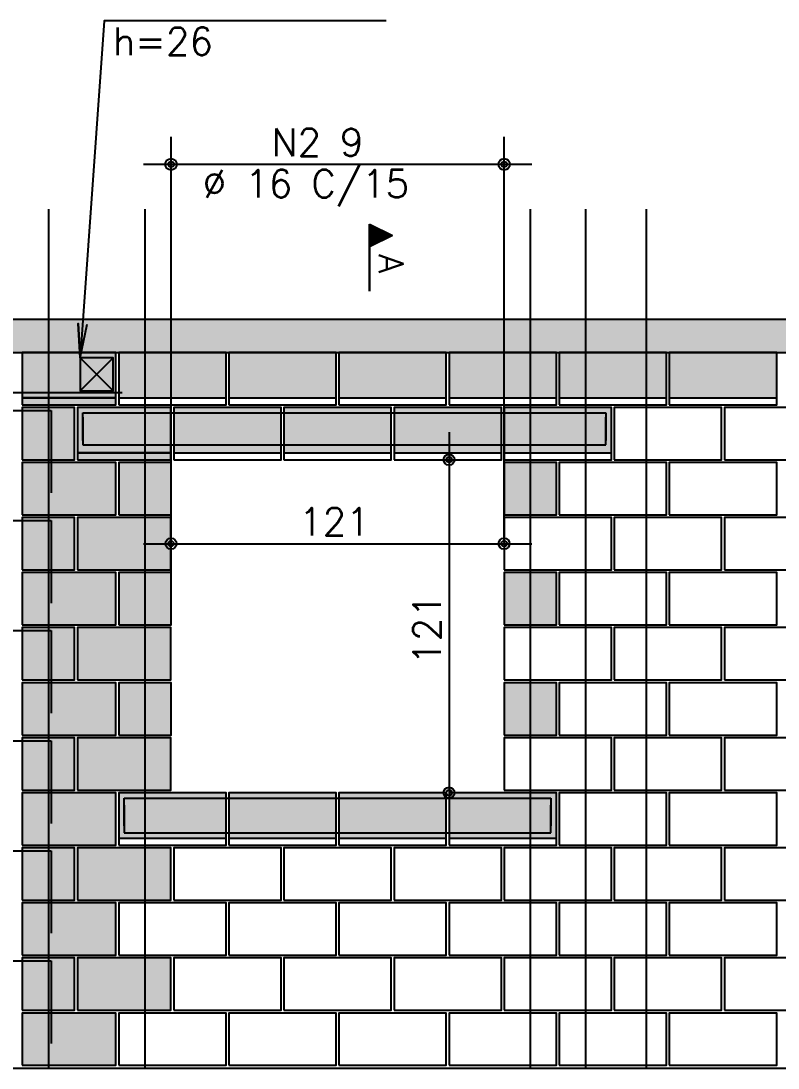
# Model space of a CAD drawing. Extents: x -2 to 121, y -2 to 61.
# Drawn here: x 18.04 to 23.54, y 14.06 to 21.67 of the extents above; entities that cross this region are included whole.
import ezdxf

# ---------------------------------------------------------------- set-up
doc = ezdxf.new("R2010")
doc.units = 0
doc.header["$MEASUREMENT"] = 0
for name, color, linetype in [('PENA_01', 1, 'CONTINUOUS'), ('PENA_02', 2, 'CONTINUOUS'), ('PENA_03', 3, 'CONTINUOUS'), ('PENA_05', 5, 'CONTINUOUS'), ('PENA_09', 254, 'CONTINUOUS'), ('PENA_11', 252, 'CONTINUOUS'), ('PENA_21', 100, 'CONTINUOUS'), ('PENA_23', 50, 'CONTINUOUS')]:
    doc.layers.add(name, color=color, linetype=linetype)
doc.styles.get("Standard").update_dxf_attribs({"font": 'ROMANS.SHX'})

msp = doc.modelspace()

# ---------------------------------------------------------------- linework, layer by layer
at = {"layer": 'PENA_01', "linetype": 'Continuous'}
for p, q in [((19.127634, 17.481725), (19.127634, 20.828408)), ((21.547634, 17.881725), (21.547634, 20.828408)), ((18.927634, 20.628408), (21.747634, 20.628408)), ((18.467223, 19.221725), (18.707223, 18.981725)), ((18.707223, 19.221725), (18.467223, 18.981725)), ((18.047223, 18.931725), (18.727223, 18.931725)), ((18.747634, 18.931725), (19.527634, 18.931725)), ((19.547634, 18.931725), (20.327634, 18.931725)), ((20.347634, 18.931725), (21.127634, 18.931725)), ((21.147634, 18.931725), (21.927634, 18.931725)), ((21.947634, 18.931725), (22.727634, 18.931725)), ((22.747634, 18.931725), (23.527634, 18.931725)), ((21.147634, 18.681725), (21.147634, 15.861725)), ((18.447223, 18.531725), (19.127223, 18.531725)), ((19.147634, 18.531725), (19.927634, 18.531725)), ((19.947634, 18.531725), (20.727634, 18.531725)), ((20.747634, 18.531725), (21.527634, 18.531725)), ((21.547634, 18.531725), (22.327634, 18.531725)), ((21.337634, 18.481725), (21.347634, 18.481725)), ((18.927223, 17.871725), (21.747634, 17.871725)), ((18.747634, 15.731725), (19.527634, 15.731725)), ((19.547634, 15.731725), (20.327634, 15.731725)), ((20.347634, 15.731725), (21.127634, 15.731725)), ((21.147634, 15.731725), (21.927634, 15.731725))]:
    msp.add_line(p, q, dxfattribs=at)
msp.add_lwpolyline([(18.467223, 19.221725), (18.467223, 18.981725), (18.707223, 18.981725), (18.707223, 19.221725), (18.467223, 19.221725)], dxfattribs=at)
at = {"layer": 'PENA_02', "linetype": 'Continuous'}
msp.add_line((6.947634, 14.061725), (28.727634, 14.061725), dxfattribs=at)
for points in [[(6.947634, 19.261725), (28.727634, 19.261725), (28.727634, 19.501725), (6.947634, 19.501725), (6.947634, 19.261725)], [(18.047223, 18.881725), (18.727223, 18.881725), (18.727223, 19.261725), (18.047223, 19.261725), (18.047223, 18.881725)], [(18.747634, 18.881725), (19.527634, 18.881725), (19.527634, 19.261725), (18.747634, 19.261725), (18.747634, 18.881725)], [(19.547634, 18.881725), (20.327634, 18.881725), (20.327634, 19.261725), (19.547634, 19.261725), (19.547634, 18.881725)], [(20.347634, 18.881725), (21.127634, 18.881725), (21.127634, 19.261725), (20.347634, 19.261725), (20.347634, 18.881725)], [(21.147634, 18.881725), (21.927634, 18.881725), (21.927634, 19.261725), (21.147634, 19.261725), (21.147634, 18.881725)], [(21.947634, 18.881725), (22.727634, 18.881725), (22.727634, 19.261725), (21.947634, 19.261725), (21.947634, 18.881725)], [(22.747634, 18.881725), (23.527634, 18.881725), (23.527634, 19.261725), (22.747634, 19.261725), (22.747634, 18.881725)], [(18.046812, 18.481725), (18.426812, 18.481725), (18.426812, 18.861725), (18.046812, 18.861725), (18.046812, 18.481725)], [(18.447223, 18.481725), (19.127223, 18.481725), (19.127223, 18.861725), (18.447223, 18.861725), (18.447223, 18.481725)], [(19.147634, 18.481725), (19.927634, 18.481725), (19.927634, 18.861725), (19.147634, 18.861725), (19.147634, 18.481725)], [(19.947634, 18.481725), (20.727634, 18.481725), (20.727634, 18.861725), (19.947634, 18.861725), (19.947634, 18.481725)], [(20.747634, 18.481725), (21.527634, 18.481725), (21.527634, 18.861725), (20.747634, 18.861725), (20.747634, 18.481725)], [(21.547634, 18.481725), (22.327634, 18.481725), (22.327634, 18.861725), (21.547634, 18.861725), (21.547634, 18.481725)], [(22.347634, 18.481725), (23.127634, 18.481725), (23.127634, 18.861725), (22.347634, 18.861725), (22.347634, 18.481725)], [(23.147634, 18.481725), (23.927634, 18.481725), (23.927634, 18.861725), (23.147634, 18.861725), (23.147634, 18.481725)], [(18.047223, 18.081725), (18.727223, 18.081725), (18.727223, 18.461725), (18.047223, 18.461725), (18.047223, 18.081725)], [(18.747634, 18.081725), (19.127634, 18.081725), (19.127634, 18.461725), (18.747634, 18.461725), (18.747634, 18.081725)], [(21.547634, 18.081725), (21.927634, 18.081725), (21.927634, 18.461725), (21.547634, 18.461725), (21.547634, 18.081725)], [(21.947634, 18.081725), (22.727634, 18.081725), (22.727634, 18.461725), (21.947634, 18.461725), (21.947634, 18.081725)], [(22.747634, 18.081725), (23.527634, 18.081725), (23.527634, 18.461725), (22.747634, 18.461725), (22.747634, 18.081725)], [(18.046812, 17.681725), (18.426812, 17.681725), (18.426812, 18.061725), (18.046812, 18.061725), (18.046812, 17.681725)], [(18.447223, 17.681725), (19.127223, 17.681725), (19.127223, 18.061725), (18.447223, 18.061725), (18.447223, 17.681725)], [(21.547634, 17.681725), (22.327634, 17.681725), (22.327634, 18.061725), (21.547634, 18.061725), (21.547634, 17.681725)], [(22.347634, 17.681725), (23.127634, 17.681725), (23.127634, 18.061725), (22.347634, 18.061725), (22.347634, 17.681725)], [(23.147634, 17.681725), (23.927634, 17.681725), (23.927634, 18.061725), (23.147634, 18.061725), (23.147634, 17.681725)], [(18.047223, 17.281725), (18.727223, 17.281725), (18.727223, 17.661725), (18.047223, 17.661725), (18.047223, 17.281725)], [(18.747634, 17.281725), (19.127634, 17.281725), (19.127634, 17.661725), (18.747634, 17.661725), (18.747634, 17.281725)], [(21.547634, 17.281725), (21.927634, 17.281725), (21.927634, 17.661725), (21.547634, 17.661725), (21.547634, 17.281725)], [(21.947634, 17.281725), (22.727634, 17.281725), (22.727634, 17.661725), (21.947634, 17.661725), (21.947634, 17.281725)], [(22.747634, 17.281725), (23.527634, 17.281725), (23.527634, 17.661725), (22.747634, 17.661725), (22.747634, 17.281725)], [(18.046812, 16.881725), (18.426812, 16.881725), (18.426812, 17.261725), (18.046812, 17.261725), (18.046812, 16.881725)], [(18.447223, 16.881725), (19.127223, 16.881725), (19.127223, 17.261725), (18.447223, 17.261725), (18.447223, 16.881725)], [(21.547634, 16.881725), (22.327634, 16.881725), (22.327634, 17.261725), (21.547634, 17.261725), (21.547634, 16.881725)], [(22.347634, 16.881725), (23.127634, 16.881725), (23.127634, 17.261725), (22.347634, 17.261725), (22.347634, 16.881725)], [(23.147634, 16.881725), (23.927634, 16.881725), (23.927634, 17.261725), (23.147634, 17.261725), (23.147634, 16.881725)], [(18.047223, 16.481725), (18.727223, 16.481725), (18.727223, 16.861725), (18.047223, 16.861725), (18.047223, 16.481725)], [(18.747634, 16.481725), (19.127634, 16.481725), (19.127634, 16.861725), (18.747634, 16.861725), (18.747634, 16.481725)], [(21.547634, 16.481725), (21.927634, 16.481725), (21.927634, 16.861725), (21.547634, 16.861725), (21.547634, 16.481725)], [(21.947634, 16.481725), (22.727634, 16.481725), (22.727634, 16.861725), (21.947634, 16.861725), (21.947634, 16.481725)], [(22.747634, 16.481725), (23.527634, 16.481725), (23.527634, 16.861725), (22.747634, 16.861725), (22.747634, 16.481725)], [(18.046812, 16.081725), (18.426812, 16.081725), (18.426812, 16.461725), (18.046812, 16.461725), (18.046812, 16.081725)], [(18.447223, 16.081725), (19.127223, 16.081725), (19.127223, 16.461725), (18.447223, 16.461725), (18.447223, 16.081725)], [(21.547634, 16.081725), (22.327634, 16.081725), (22.327634, 16.461725), (21.547634, 16.461725), (21.547634, 16.081725)], [(22.347634, 16.081725), (23.127634, 16.081725), (23.127634, 16.461725), (22.347634, 16.461725), (22.347634, 16.081725)], [(23.147634, 16.081725), (23.927634, 16.081725), (23.927634, 16.461725), (23.147634, 16.461725), (23.147634, 16.081725)], [(18.047223, 15.681725), (18.727223, 15.681725), (18.727223, 16.061725), (18.047223, 16.061725), (18.047223, 15.681725)], [(18.747634, 15.681725), (19.527634, 15.681725), (19.527634, 16.061725), (18.747634, 16.061725), (18.747634, 15.681725)], [(19.547634, 15.681725), (20.327634, 15.681725), (20.327634, 16.061725), (19.547634, 16.061725), (19.547634, 15.681725)], [(20.347634, 15.681725), (21.127634, 15.681725), (21.127634, 16.061725), (20.347634, 16.061725), (20.347634, 15.681725)], [(21.147634, 15.681725), (21.927634, 15.681725), (21.927634, 16.061725), (21.147634, 16.061725), (21.147634, 15.681725)], [(21.947634, 15.681725), (22.727634, 15.681725), (22.727634, 16.061725), (21.947634, 16.061725), (21.947634, 15.681725)], [(22.747634, 15.681725), (23.527634, 15.681725), (23.527634, 16.061725), (22.747634, 16.061725), (22.747634, 15.681725)], [(18.046812, 15.281725), (18.426812, 15.281725), (18.426812, 15.661725), (18.046812, 15.661725), (18.046812, 15.281725)], [(18.447223, 15.281725), (19.127223, 15.281725), (19.127223, 15.661725), (18.447223, 15.661725), (18.447223, 15.281725)], [(19.147634, 15.281725), (19.927634, 15.281725), (19.927634, 15.661725), (19.147634, 15.661725), (19.147634, 15.281725)], [(19.947634, 15.281725), (20.727634, 15.281725), (20.727634, 15.661725), (19.947634, 15.661725), (19.947634, 15.281725)], [(20.747634, 15.281725), (21.527634, 15.281725), (21.527634, 15.661725), (20.747634, 15.661725), (20.747634, 15.281725)], [(21.547634, 15.281725), (22.327634, 15.281725), (22.327634, 15.661725), (21.547634, 15.661725), (21.547634, 15.281725)], [(22.347634, 15.281725), (23.127634, 15.281725), (23.127634, 15.661725), (22.347634, 15.661725), (22.347634, 15.281725)], [(23.147634, 15.281725), (23.927634, 15.281725), (23.927634, 15.661725), (23.147634, 15.661725), (23.147634, 15.281725)], [(18.047223, 14.881725), (18.727223, 14.881725), (18.727223, 15.261725), (18.047223, 15.261725), (18.047223, 14.881725)], [(18.747634, 14.881725), (19.527634, 14.881725), (19.527634, 15.261725), (18.747634, 15.261725), (18.747634, 14.881725)], [(19.547634, 14.881725), (20.327634, 14.881725), (20.327634, 15.261725), (19.547634, 15.261725), (19.547634, 14.881725)], [(20.347634, 14.881725), (21.127634, 14.881725), (21.127634, 15.261725), (20.347634, 15.261725), (20.347634, 14.881725)], [(21.147634, 14.881725), (21.927634, 14.881725), (21.927634, 15.261725), (21.147634, 15.261725), (21.147634, 14.881725)], [(21.947634, 14.881725), (22.727634, 14.881725), (22.727634, 15.261725), (21.947634, 15.261725), (21.947634, 14.881725)], [(22.747634, 14.881725), (23.527634, 14.881725), (23.527634, 15.261725), (22.747634, 15.261725), (22.747634, 14.881725)], [(18.046812, 14.481725), (18.426812, 14.481725), (18.426812, 14.861725), (18.046812, 14.861725), (18.046812, 14.481725)], [(18.447223, 14.481725), (19.127223, 14.481725), (19.127223, 14.861725), (18.447223, 14.861725), (18.447223, 14.481725)], [(19.147634, 14.481725), (19.927634, 14.481725), (19.927634, 14.861725), (19.147634, 14.861725), (19.147634, 14.481725)], [(19.947634, 14.481725), (20.727634, 14.481725), (20.727634, 14.861725), (19.947634, 14.861725), (19.947634, 14.481725)], [(20.747634, 14.481725), (21.527634, 14.481725), (21.527634, 14.861725), (20.747634, 14.861725), (20.747634, 14.481725)], [(21.547634, 14.481725), (22.327634, 14.481725), (22.327634, 14.861725), (21.547634, 14.861725), (21.547634, 14.481725)], [(22.347634, 14.481725), (23.127634, 14.481725), (23.127634, 14.861725), (22.347634, 14.861725), (22.347634, 14.481725)], [(23.147634, 14.481725), (23.927634, 14.481725), (23.927634, 14.861725), (23.147634, 14.861725), (23.147634, 14.481725)], [(18.047223, 14.081725), (18.727223, 14.081725), (18.727223, 14.461725), (18.047223, 14.461725), (18.047223, 14.081725)], [(18.747634, 14.081725), (19.527634, 14.081725), (19.527634, 14.461725), (18.747634, 14.461725), (18.747634, 14.081725)], [(19.547634, 14.081725), (20.327634, 14.081725), (20.327634, 14.461725), (19.547634, 14.461725), (19.547634, 14.081725)], [(20.347634, 14.081725), (21.127634, 14.081725), (21.127634, 14.461725), (20.347634, 14.461725), (20.347634, 14.081725)], [(21.147634, 14.081725), (21.927634, 14.081725), (21.927634, 14.461725), (21.147634, 14.461725), (21.147634, 14.081725)], [(21.947634, 14.081725), (22.727634, 14.081725), (22.727634, 14.461725), (21.947634, 14.461725), (21.947634, 14.081725)], [(22.747634, 14.081725), (23.527634, 14.081725), (23.527634, 14.461725), (22.747634, 14.461725), (22.747634, 14.081725)]]:
    msp.add_lwpolyline(points, dxfattribs=at)
for centre, radius in [((19.127634, 20.628408), 0.041625), ((19.127634, 20.628408), 0.02075), ((21.547634, 20.628408), 0.041625), ((21.547634, 20.628408), 0.02075), ((21.147634, 18.481725), 0.04), ((21.147634, 18.481725), 0.02), ((19.127223, 17.871725), 0.04), ((19.127223, 17.871725), 0.02), ((21.547634, 17.871725), 0.04), ((21.547634, 17.871725), 0.02), ((21.147634, 16.061725), 0.04), ((21.147634, 16.061725), 0.02)]:
    msp.add_circle(centre, radius, dxfattribs=at)
at = {"layer": 'PENA_03', "linetype": 'Continuous'}
for p, q in [((20.56949, 19.707447), (20.56949, 20.193829)), ((20.56949, 20.193829), (20.735423, 20.110863)), ((20.570185, 20.192701), (20.733862, 20.110863)), ((20.570186, 20.192701), (20.570186, 20.029024)), ((20.582254, 20.187447), (20.582254, 20.034278)), ((20.595018, 20.181065), (20.595018, 20.04066)), ((20.607782, 20.174683), (20.607782, 20.047042)), ((20.620546, 20.168301), (20.620546, 20.053424)), ((20.735423, 20.110863), (20.570185, 20.028244)), ((20.733862, 20.110863), (20.570186, 20.029024)), ((20.63331, 20.161919), (20.63331, 20.059806)), ((20.646074, 20.155537), (20.646074, 20.066188)), ((20.658838, 20.149155), (20.658838, 20.07257)), ((20.671602, 20.142773), (20.671602, 20.078952)), ((20.684366, 20.136391), (20.684366, 20.085334)), ((20.69713, 20.130009), (20.69713, 20.091716)), ((20.709895, 20.123627), (20.709895, 20.098098)), ((20.722659, 20.117245), (20.722659, 20.104481)), ((20.570186, 20.028244), (20.570186, 19.707447)), ((21.137634, 18.481725), (21.137634, 18.481725)), ((19.127223, 17.871725), (19.127223, 17.871725)), ((21.547634, 17.871725), (21.547634, 17.871725)), ((21.547634, 17.681725), (21.547634, 17.681725)), ((19.127634, 17.281725), (19.127634, 17.281725)), ((21.147634, 16.061725), (21.147634, 16.061725))]:
    msp.add_line(p, q, dxfattribs=at)
msp.add_lwpolyline([(20.691153, 21.670241), (18.642062, 21.670241), (18.467223, 19.221725), (18.452328, 19.471281), (18.467223, 19.221725), (18.517425, 19.466633)], dxfattribs=at)
at = {"layer": 'PENA_05', "linetype": 'Continuous'}
for p, q in [((7.098664, 18.970996), (18.773652, 18.971421)), ((17.837363, 18.840781), (18.257363, 18.840781)), ((18.257363, 18.840781), (18.257363, 18.240781)), ((18.487223, 18.621725), (18.487223, 18.821725)), ((18.487223, 18.821725), (22.287634, 18.821725)), ((22.287634, 18.821725), (22.287634, 18.621725)), ((18.487223, 18.791122), (18.487223, 18.591122)), ((22.287634, 18.591122), (22.287634, 18.791122)), ((18.487223, 18.591122), (22.287634, 18.591122)), ((17.837363, 18.040781), (18.257363, 18.040781)), ((18.257363, 18.040781), (18.257363, 17.440781)), ((17.837363, 17.240781), (18.257363, 17.240781)), ((18.257363, 17.240781), (18.257363, 16.640781)), ((17.837363, 16.439915), (18.257363, 16.439915)), ((18.257363, 16.439915), (18.257363, 15.839915)), ((18.787634, 15.821725), (18.787634, 16.021725)), ((18.787634, 16.021725), (21.887634, 16.021725)), ((21.887634, 16.021725), (21.887634, 15.821725)), ((18.787634, 15.971725), (18.787634, 15.771725)), ((21.887634, 15.771725), (21.887634, 15.971725)), ((18.787634, 15.771725), (21.887634, 15.771725)), ((17.837363, 15.640781), (18.257363, 15.640781)), ((18.257363, 15.640781), (18.257363, 15.040781)), ((17.837363, 14.840781), (18.257363, 14.840781)), ((18.257363, 14.840781), (18.257363, 14.240781))]:
    msp.add_line(p, q, dxfattribs=at)
for points in [[(18.237223, 20.301725), (18.237223, 14.061725)], [(18.937634, 20.301725), (18.937634, 14.061725)], [(21.737634, 20.301725), (21.737634, 14.061725)], [(22.137634, 20.301725), (22.137634, 14.061725)], [(22.579323, 20.301725), (22.579323, 14.061725)]]:
    msp.add_lwpolyline(points, dxfattribs=at)
at = {"layer": 'PENA_09', "linetype": 'Continuous'}
for points in [[(18.047223, 18.931725), (18.727223, 18.931725), (18.727223, 19.261725), (18.047223, 19.261725), (18.047223, 18.931725)], [(18.747634, 18.931725), (19.527634, 18.931725), (19.527634, 19.261725), (18.747634, 19.261725), (18.747634, 18.931725)], [(19.547634, 18.931725), (20.327634, 18.931725), (20.327634, 19.261725), (19.547634, 19.261725), (19.547634, 18.931725)], [(20.347634, 18.931725), (21.127634, 18.931725), (21.127634, 19.261725), (20.347634, 19.261725), (20.347634, 18.931725)], [(21.147634, 18.931725), (21.927634, 18.931725), (21.927634, 19.261725), (21.147634, 19.261725), (21.147634, 18.931725)], [(21.947634, 18.931725), (22.727634, 18.931725), (22.727634, 19.261725), (21.947634, 19.261725), (21.947634, 18.931725)], [(22.747634, 18.931725), (23.527634, 18.931725), (23.527634, 19.261725), (22.747634, 19.261725), (22.747634, 18.931725)], [(18.447223, 18.531725), (19.127223, 18.531725), (19.127223, 18.861725), (18.447223, 18.861725), (18.447223, 18.531725)], [(19.147634, 18.531725), (19.927634, 18.531725), (19.927634, 18.861725), (19.147634, 18.861725), (19.147634, 18.531725)], [(19.947634, 18.531725), (20.727634, 18.531725), (20.727634, 18.861725), (19.947634, 18.861725), (19.947634, 18.531725)], [(20.747634, 18.531725), (21.527634, 18.531725), (21.527634, 18.861725), (20.747634, 18.861725), (20.747634, 18.531725)], [(21.547634, 18.531725), (22.327634, 18.531725), (22.327634, 18.861725), (21.547634, 18.861725), (21.547634, 18.531725)], [(18.747634, 15.731725), (19.527634, 15.731725), (19.527634, 16.061725), (18.747634, 16.061725), (18.747634, 15.731725)], [(19.547634, 15.731725), (20.327634, 15.731725), (20.327634, 16.061725), (19.547634, 16.061725), (19.547634, 15.731725)], [(20.347634, 15.731725), (21.127634, 15.731725), (21.127634, 16.061725), (20.347634, 16.061725), (20.347634, 15.731725)], [(21.147634, 15.731725), (21.927634, 15.731725), (21.927634, 16.061725), (21.147634, 16.061725), (21.147634, 15.731725)]]:
    msp.add_lwpolyline(points, dxfattribs=at)
for points in [[(18.047223, 18.931725), (18.727223, 18.931725), (18.727223, 19.261725)], [(18.047223, 18.931725), (18.727223, 19.261725), (18.047223, 19.261725)], [(18.047223, 18.931725), (18.047223, 19.261725), (18.047223, 18.931725)], [(18.747634, 18.931725), (19.527634, 18.931725), (19.527634, 19.261725)], [(18.747634, 18.931725), (19.527634, 19.261725), (18.747634, 19.261725)], [(18.747634, 18.931725), (18.747634, 19.261725), (18.747634, 18.931725)], [(19.547634, 18.931725), (20.327634, 18.931725), (20.327634, 19.261725)], [(19.547634, 18.931725), (20.327634, 19.261725), (19.547634, 19.261725)], [(19.547634, 18.931725), (19.547634, 19.261725), (19.547634, 18.931725)], [(20.347634, 18.931725), (21.127634, 18.931725), (21.127634, 19.261725)], [(20.347634, 18.931725), (21.127634, 19.261725), (20.347634, 19.261725)], [(20.347634, 18.931725), (20.347634, 19.261725), (20.347634, 18.931725)], [(21.147634, 18.931725), (21.927634, 18.931725), (21.927634, 19.261725)], [(21.147634, 18.931725), (21.927634, 19.261725), (21.147634, 19.261725)], [(21.147634, 18.931725), (21.147634, 19.261725), (21.147634, 18.931725)], [(21.947634, 18.931725), (22.727634, 18.931725), (22.727634, 19.261725)], [(21.947634, 18.931725), (22.727634, 19.261725), (21.947634, 19.261725)], [(21.947634, 18.931725), (21.947634, 19.261725), (21.947634, 18.931725)], [(22.747634, 18.931725), (23.527634, 18.931725), (23.527634, 19.261725)], [(22.747634, 18.931725), (23.527634, 19.261725), (22.747634, 19.261725)], [(22.747634, 18.931725), (22.747634, 19.261725), (22.747634, 18.931725)], [(18.447223, 18.531725), (19.127223, 18.531725), (19.127223, 18.861725)], [(18.447223, 18.531725), (19.127223, 18.861725), (18.447223, 18.861725)], [(18.447223, 18.531725), (18.447223, 18.861725), (18.447223, 18.531725)], [(19.147634, 18.531725), (19.927634, 18.531725), (19.927634, 18.861725)], [(19.147634, 18.531725), (19.927634, 18.861725), (19.147634, 18.861725)], [(19.147634, 18.531725), (19.147634, 18.861725), (19.147634, 18.531725)], [(19.947634, 18.531725), (20.727634, 18.531725), (20.727634, 18.861725)], [(19.947634, 18.531725), (20.727634, 18.861725), (19.947634, 18.861725)], [(19.947634, 18.531725), (19.947634, 18.861725), (19.947634, 18.531725)], [(20.747634, 18.531725), (21.527634, 18.531725), (21.527634, 18.861725)], [(20.747634, 18.531725), (21.527634, 18.861725), (20.747634, 18.861725)], [(20.747634, 18.531725), (20.747634, 18.861725), (20.747634, 18.531725)], [(21.547634, 18.531725), (22.327634, 18.531725), (22.327634, 18.861725)], [(21.547634, 18.531725), (22.327634, 18.861725), (21.547634, 18.861725)], [(21.547634, 18.531725), (21.547634, 18.861725), (21.547634, 18.531725)], [(18.747634, 15.731725), (19.527634, 15.731725), (19.527634, 16.061725)], [(18.747634, 15.731725), (19.527634, 16.061725), (18.747634, 16.061725)], [(18.747634, 15.731725), (18.747634, 16.061725), (18.747634, 15.731725)], [(19.547634, 15.731725), (20.327634, 15.731725), (20.327634, 16.061725)], [(19.547634, 15.731725), (20.327634, 16.061725), (19.547634, 16.061725)], [(19.547634, 15.731725), (19.547634, 16.061725), (19.547634, 15.731725)], [(20.347634, 15.731725), (21.127634, 15.731725), (21.127634, 16.061725)], [(20.347634, 15.731725), (21.127634, 16.061725), (20.347634, 16.061725)], [(20.347634, 15.731725), (20.347634, 16.061725), (20.347634, 15.731725)], [(21.147634, 15.731725), (21.927634, 15.731725), (21.927634, 16.061725)], [(21.147634, 15.731725), (21.927634, 16.061725), (21.147634, 16.061725)], [(21.147634, 15.731725), (21.147634, 16.061725), (21.147634, 15.731725)]]:
    msp.add_solid(points, dxfattribs=at)
at = {"layer": 'PENA_11', "linetype": 'Continuous'}
for points in [[(6.947634, 19.261725), (28.727634, 19.261725), (28.727634, 19.501725)], [(6.947634, 19.261725), (28.727634, 19.501725), (6.947634, 19.501725)]]:
    msp.add_solid(points, dxfattribs=at)
at = {"layer": 'PENA_21', "linetype": 'Continuous'}
for points in [[(18.047223, 18.881725), (18.727223, 18.881725), (18.727223, 18.931725), (18.047223, 18.931725), (18.047223, 18.881725)], [(18.447223, 18.481725), (19.127223, 18.481725), (19.127223, 18.531725), (18.447223, 18.531725), (18.447223, 18.481725)], [(18.047223, 18.081725), (18.727223, 18.081725), (18.727223, 18.461725), (18.047223, 18.461725), (18.047223, 18.081725)], [(18.447223, 17.681725), (19.127223, 17.681725), (19.127223, 18.061725), (18.447223, 18.061725), (18.447223, 17.681725)], [(18.047223, 17.281725), (18.727223, 17.281725), (18.727223, 17.661725), (18.047223, 17.661725), (18.047223, 17.281725)], [(18.447223, 16.881725), (19.127223, 16.881725), (19.127223, 17.261725), (18.447223, 17.261725), (18.447223, 16.881725)], [(18.047223, 16.481725), (18.727223, 16.481725), (18.727223, 16.861725), (18.047223, 16.861725), (18.047223, 16.481725)], [(18.447223, 16.081725), (19.127223, 16.081725), (19.127223, 16.461725), (18.447223, 16.461725), (18.447223, 16.081725)], [(18.047223, 15.681725), (18.727223, 15.681725), (18.727223, 16.061725), (18.047223, 16.061725), (18.047223, 15.681725)], [(18.447223, 15.281725), (19.127223, 15.281725), (19.127223, 15.661725), (18.447223, 15.661725), (18.447223, 15.281725)], [(18.047223, 14.881725), (18.727223, 14.881725), (18.727223, 15.261725), (18.047223, 15.261725), (18.047223, 14.881725)], [(18.447223, 14.481725), (19.127223, 14.481725), (19.127223, 14.861725), (18.447223, 14.861725), (18.447223, 14.481725)], [(18.047223, 14.081725), (18.727223, 14.081725), (18.727223, 14.461725), (18.047223, 14.461725), (18.047223, 14.081725)]]:
    msp.add_lwpolyline(points, dxfattribs=at)
for points in [[(18.047223, 18.881725), (18.727223, 18.881725), (18.727223, 18.931725)], [(18.047223, 18.881725), (18.727223, 18.931725), (18.047223, 18.931725)], [(18.047223, 18.881725), (18.047223, 18.931725), (18.047223, 18.881725)], [(18.447223, 18.481725), (19.127223, 18.481725), (19.127223, 18.531725)], [(18.447223, 18.481725), (19.127223, 18.531725), (18.447223, 18.531725)], [(18.447223, 18.481725), (18.447223, 18.531725), (18.447223, 18.481725)], [(18.047223, 18.081725), (18.727223, 18.081725), (18.727223, 18.461725)], [(18.047223, 18.081725), (18.727223, 18.461725), (18.047223, 18.461725)], [(18.047223, 18.081725), (18.047223, 18.461725), (18.047223, 18.081725)], [(18.447223, 17.681725), (19.127223, 17.681725), (19.127223, 18.061725)], [(18.447223, 17.681725), (19.127223, 18.061725), (18.447223, 18.061725)], [(18.447223, 17.681725), (18.447223, 18.061725), (18.447223, 17.681725)], [(18.047223, 17.281725), (18.727223, 17.281725), (18.727223, 17.661725)], [(18.047223, 17.281725), (18.727223, 17.661725), (18.047223, 17.661725)], [(18.047223, 17.281725), (18.047223, 17.661725), (18.047223, 17.281725)], [(18.447223, 16.881725), (19.127223, 16.881725), (19.127223, 17.261725)], [(18.447223, 16.881725), (19.127223, 17.261725), (18.447223, 17.261725)], [(18.447223, 16.881725), (18.447223, 17.261725), (18.447223, 16.881725)], [(18.047223, 16.481725), (18.727223, 16.481725), (18.727223, 16.861725)], [(18.047223, 16.481725), (18.727223, 16.861725), (18.047223, 16.861725)], [(18.047223, 16.481725), (18.047223, 16.861725), (18.047223, 16.481725)], [(18.447223, 16.081725), (19.127223, 16.081725), (19.127223, 16.461725)], [(18.447223, 16.081725), (19.127223, 16.461725), (18.447223, 16.461725)], [(18.447223, 16.081725), (18.447223, 16.461725), (18.447223, 16.081725)], [(18.047223, 15.681725), (18.727223, 15.681725), (18.727223, 16.061725)], [(18.047223, 15.681725), (18.727223, 16.061725), (18.047223, 16.061725)], [(18.047223, 15.681725), (18.047223, 16.061725), (18.047223, 15.681725)], [(18.447223, 15.281725), (19.127223, 15.281725), (19.127223, 15.661725)], [(18.447223, 15.281725), (19.127223, 15.661725), (18.447223, 15.661725)], [(18.447223, 15.281725), (18.447223, 15.661725), (18.447223, 15.281725)], [(18.047223, 14.881725), (18.727223, 14.881725), (18.727223, 15.261725)], [(18.047223, 14.881725), (18.727223, 15.261725), (18.047223, 15.261725)], [(18.047223, 14.881725), (18.047223, 15.261725), (18.047223, 14.881725)], [(18.447223, 14.481725), (19.127223, 14.481725), (19.127223, 14.861725)], [(18.447223, 14.481725), (19.127223, 14.861725), (18.447223, 14.861725)], [(18.447223, 14.481725), (18.447223, 14.861725), (18.447223, 14.481725)], [(18.047223, 14.081725), (18.727223, 14.081725), (18.727223, 14.461725)], [(18.047223, 14.081725), (18.727223, 14.461725), (18.047223, 14.461725)], [(18.047223, 14.081725), (18.047223, 14.461725), (18.047223, 14.081725)]]:
    msp.add_solid(points, dxfattribs=at)
at = {"layer": 'PENA_23', "linetype": 'Continuous'}
for points in [[(18.046812, 18.481725), (18.426812, 18.481725), (18.426812, 18.861725), (18.046812, 18.861725), (18.046812, 18.481725)], [(18.747634, 18.081725), (19.127634, 18.081725), (19.127634, 18.461725), (18.747634, 18.461725), (18.747634, 18.081725)], [(21.547634, 18.081725), (21.927634, 18.081725), (21.927634, 18.461725), (21.547634, 18.461725), (21.547634, 18.081725)], [(18.046812, 17.681725), (18.426812, 17.681725), (18.426812, 18.061725), (18.046812, 18.061725), (18.046812, 17.681725)], [(18.747634, 17.281725), (19.127634, 17.281725), (19.127634, 17.661725), (18.747634, 17.661725), (18.747634, 17.281725)], [(21.547634, 17.281725), (21.927634, 17.281725), (21.927634, 17.661725), (21.547634, 17.661725), (21.547634, 17.281725)], [(18.046812, 16.881725), (18.426812, 16.881725), (18.426812, 17.261725), (18.046812, 17.261725), (18.046812, 16.881725)], [(18.747634, 16.481725), (19.127634, 16.481725), (19.127634, 16.861725), (18.747634, 16.861725), (18.747634, 16.481725)], [(21.547634, 16.481725), (21.927634, 16.481725), (21.927634, 16.861725), (21.547634, 16.861725), (21.547634, 16.481725)], [(18.046812, 16.081725), (18.426812, 16.081725), (18.426812, 16.461725), (18.046812, 16.461725), (18.046812, 16.081725)], [(18.046812, 15.281725), (18.426812, 15.281725), (18.426812, 15.661725), (18.046812, 15.661725), (18.046812, 15.281725)], [(18.046812, 14.481725), (18.426812, 14.481725), (18.426812, 14.861725), (18.046812, 14.861725), (18.046812, 14.481725)]]:
    msp.add_lwpolyline(points, dxfattribs=at)
for points in [[(18.046812, 18.481725), (18.426812, 18.481725), (18.426812, 18.861725)], [(18.046812, 18.481725), (18.426812, 18.861725), (18.046812, 18.861725)], [(18.046812, 18.481725), (18.046812, 18.861725), (18.046812, 18.481725)], [(18.747634, 18.081725), (19.127634, 18.081725), (19.127634, 18.461725)], [(18.747634, 18.081725), (19.127634, 18.461725), (18.747634, 18.461725)], [(18.747634, 18.081725), (18.747634, 18.461725), (18.747634, 18.081725)], [(21.547634, 18.081725), (21.927634, 18.081725), (21.927634, 18.461725)], [(21.547634, 18.081725), (21.927634, 18.461725), (21.547634, 18.461725)], [(21.547634, 18.081725), (21.547634, 18.461725), (21.547634, 18.081725)], [(18.046812, 17.681725), (18.426812, 17.681725), (18.426812, 18.061725)], [(18.046812, 17.681725), (18.426812, 18.061725), (18.046812, 18.061725)], [(18.046812, 17.681725), (18.046812, 18.061725), (18.046812, 17.681725)], [(18.747634, 17.281725), (19.127634, 17.281725), (19.127634, 17.661725)], [(18.747634, 17.281725), (19.127634, 17.661725), (18.747634, 17.661725)], [(18.747634, 17.281725), (18.747634, 17.661725), (18.747634, 17.281725)], [(21.547634, 17.281725), (21.927634, 17.281725), (21.927634, 17.661725)], [(21.547634, 17.281725), (21.927634, 17.661725), (21.547634, 17.661725)], [(21.547634, 17.281725), (21.547634, 17.661725), (21.547634, 17.281725)], [(18.046812, 16.881725), (18.426812, 16.881725), (18.426812, 17.261725)], [(18.046812, 16.881725), (18.426812, 17.261725), (18.046812, 17.261725)], [(18.046812, 16.881725), (18.046812, 17.261725), (18.046812, 16.881725)], [(18.747634, 16.481725), (19.127634, 16.481725), (19.127634, 16.861725)], [(18.747634, 16.481725), (19.127634, 16.861725), (18.747634, 16.861725)], [(18.747634, 16.481725), (18.747634, 16.861725), (18.747634, 16.481725)], [(21.547634, 16.481725), (21.927634, 16.481725), (21.927634, 16.861725)], [(21.547634, 16.481725), (21.927634, 16.861725), (21.547634, 16.861725)], [(21.547634, 16.481725), (21.547634, 16.861725), (21.547634, 16.481725)], [(18.046812, 16.081725), (18.426812, 16.081725), (18.426812, 16.461725)], [(18.046812, 16.081725), (18.426812, 16.461725), (18.046812, 16.461725)], [(18.046812, 16.081725), (18.046812, 16.461725), (18.046812, 16.081725)], [(18.046812, 15.281725), (18.426812, 15.281725), (18.426812, 15.661725)], [(18.046812, 15.281725), (18.426812, 15.661725), (18.046812, 15.661725)], [(18.046812, 15.281725), (18.046812, 15.661725), (18.046812, 15.281725)], [(18.046812, 14.481725), (18.426812, 14.481725), (18.426812, 14.861725)], [(18.046812, 14.481725), (18.426812, 14.861725), (18.046812, 14.861725)], [(18.046812, 14.481725), (18.046812, 14.861725), (18.046812, 14.481725)]]:
    msp.add_solid(points, dxfattribs=at)

# ---------------------------------------------------------------- texts
at = {"layer": 'PENA_03', "linetype": 'Continuous'}
for s, p in [('h=26', (18.704192, 21.42144)), ('N2 9', (19.857634, 20.688408)), ('%%c 16 C/15', (19.357634, 20.388408)), ('121', (20.057428, 17.931725))]:
    msp.add_text(s, height=0.2, dxfattribs=at).set_placement(p)
for s, height, rotation, p in [('A', 0.18, 270, (20.636519, 19.97543)), ('121', 0.2, 90, (21.087634, 16.991725))]:
    msp.add_text(s, height=height, rotation=rotation, dxfattribs=at).set_placement(p)

doc.saveas('drawing.dxf')
